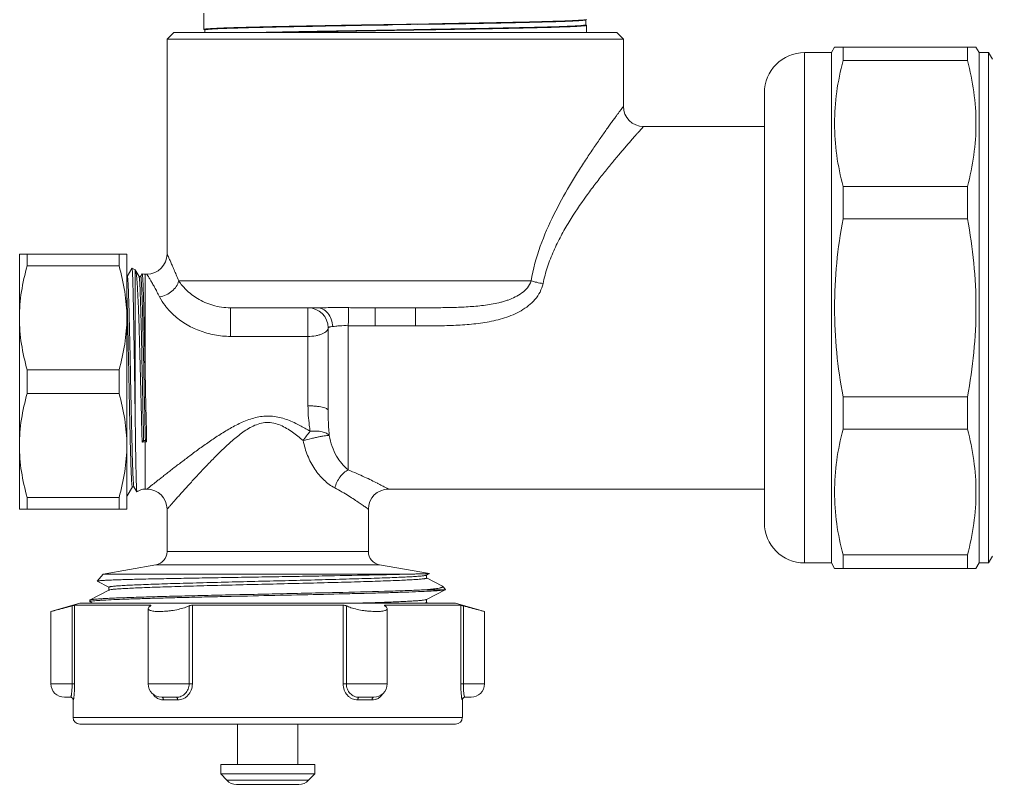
# Model space of a CAD drawing. Header units: millimetres. Extents: x 206 to 1899, y -454 to 296.
# Drawn here: x 597.373 to 601.895, y 50.844 to 54.405 of the extents above; entities that cross this region are included whole.
import ezdxf

# ---------------------------------------------------------------- set-up
doc = ezdxf.new("R2010")
doc.units = ezdxf.units.MM
doc.layers.add('细实线', color=7, linetype='Continuous', lineweight=15)

msp = doc.modelspace()

# ---------------------------------------------------------------- linework, layer by layer
at = {"layer": '细实线', "linetype": 'Continuous', "lineweight": 9}
for p, q in [((598.2321, 54.3579), (598.2321, 56.5627)), ((600.0092, 54.4021), (600.0129, 54.4043)), ((600.0096, 54.3791), (600.0096, 54.4026)), ((600.0129, 54.4043), (600.0133, 54.4047)), ((598.2324, 54.3574), (598.2321, 54.3579)), ((598.2324, 54.3574), (598.2357, 54.3555)), ((598.7967, 54.3757), (598.8723, 54.3771)), ((598.7972, 54.3735), (598.8719, 54.3749)), ((598.8719, 54.3749), (598.8907, 54.3752)), ((598.8723, 54.3771), (598.8908, 54.3774)), ((598.8907, 54.3752), (598.9662, 54.3765)), ((598.8908, 54.3774), (598.9661, 54.3787)), ((598.9661, 54.3787), (599.2791, 54.3839)), ((598.9662, 54.3765), (599.0255, 54.3775)), ((599.0255, 54.3775), (599.2794, 54.3818)), ((599.0258, 54.3775), (599.088, 54.3786)), ((599.2264, 54.3809), (599.279, 54.3818)), ((599.2791, 54.3839), (599.3421, 54.385)), ((599.2794, 54.3818), (599.3419, 54.3829)), ((599.3419, 54.3829), (599.354, 54.3831)), ((599.354, 54.3831), (599.4362, 54.3845)), ((600.0129, 54.3774), (600.0097, 54.3793)), ((600.0133, 54.377), (600.0129, 54.3774)), ((600.0133, 54.377), (600.0133, 54.344)), ((598.0914, 54.344), (598.0602, 54.3127)), ((598.0602, 53.3127), (598.0602, 54.3127)), ((598.0602, 54.3127), (600.1852, 54.3127)), ((598.0914, 54.344), (600.1539, 54.344)), ((598.2358, 54.3557), (598.2358, 54.344)), ((600.1539, 54.344), (600.1852, 54.3127)), ((600.1852, 54.0002), (600.1852, 54.3127)), ((601.1539, 54.2502), (601.1684, 54.2752)), ((601.827, 54.2752), (601.1684, 54.2752)), ((601.2081, 54.2129), (601.2081, 54.2752)), ((601.7873, 54.2129), (601.7873, 54.2752)), ((601.827, 54.2752), (601.8414, 54.2502)), ((601.0289, 54.2502), (601.0289, 51.8752)), ((601.0289, 54.2502), (601.1539, 54.2502)), ((601.1539, 51.8752), (601.1539, 54.2502)), ((601.8414, 51.8752), (601.8414, 54.2502)), ((601.8414, 54.2502), (601.8859, 54.2502)), ((601.8859, 54.2502), (601.8859, 51.8752)), ((601.9039, 54.219), (601.8859, 54.2502)), ((601.7873, 54.2129), (601.2081, 54.2129)), ((600.8414, 54.0627), (600.8414, 52.0627)), ((600.2789, 53.9065), (600.8414, 53.9065)), ((601.2081, 53.4768), (601.2081, 53.6273)), ((601.7873, 53.6273), (601.2081, 53.6273)), ((601.7873, 53.4768), (601.7873, 53.6273)), ((601.7873, 53.4768), (601.2081, 53.4768)), ((597.3727, 52.1252), (597.3727, 53.3127)), ((597.8727, 53.3127), (597.3727, 53.3127)), ((597.4088, 53.2579), (597.4088, 53.3127)), ((597.8366, 53.2579), (597.8366, 53.3127)), ((597.8727, 52.1252), (597.8727, 53.3127)), ((597.8366, 53.2579), (597.4088, 53.2579)), ((597.8966, 53.2462), (597.8746, 53.208)), ((597.8969, 53.2463), (597.8966, 53.2462)), ((597.9114, 53.2399), (597.8969, 53.2463)), ((597.9115, 52.5779), (597.9115, 53.2398)), ((597.93, 53.208), (597.9122, 53.2388)), ((597.8749, 53.2083), (597.8727, 53.2083)), ((597.9374, 53.2083), (597.9296, 53.2083)), ((597.9442, 53.2203), (597.9371, 53.208)), ((597.9581, 53.219), (597.9581, 52.7771)), ((597.9664, 53.219), (597.9581, 53.219)), ((598.1143, 53.1877), (599.7551, 53.1877)), ((597.874, 53.0954), (597.8744, 53.0825)), ((598.3553, 53.0627), (598.3553, 52.9295)), ((598.7597, 53.0627), (598.3553, 53.0627)), ((598.7164, 52.6065), (598.7164, 53.0627)), ((598.7242, 53.0627), (598.7237, 53.0623)), ((599.0289, 52.9784), (599.0289, 53.0627)), ((599.2164, 53.0627), (599.0289, 53.0627)), ((599.2164, 52.9784), (599.2164, 53.0627)), ((598.8102, 52.5855), (598.8102, 52.969)), ((598.9039, 52.9792), (598.9039, 52.3081)), ((599.0289, 52.9784), (599.2164, 52.9784)), ((598.7164, 52.9295), (598.3553, 52.9295)), ((597.4088, 52.6642), (597.4088, 52.7738)), ((597.8366, 52.7738), (597.4088, 52.7738)), ((597.8366, 52.6642), (597.8366, 52.7738)), ((597.8366, 52.6642), (597.4088, 52.6642)), ((601.2081, 52.4982), (601.2081, 52.6487)), ((601.7873, 52.6487), (601.2081, 52.6487)), ((601.7873, 52.4982), (601.7873, 52.6487)), ((601.7873, 52.4982), (601.2081, 52.4982)), ((597.944, 52.4379), (597.9511, 52.4448)), ((597.9511, 52.4448), (597.959, 52.4448)), ((597.9581, 52.4388), (597.9581, 52.219)), ((597.9651, 52.4388), (597.9581, 52.4388)), ((597.959, 52.4448), (597.9651, 52.4388)), ((597.8741, 52.1877), (597.8727, 52.1877)), ((597.8741, 52.1877), (597.8745, 52.188)), ((597.8745, 52.188), (597.8987, 52.23)), ((597.8984, 52.2297), (597.9062, 52.2297)), ((597.9058, 52.23), (597.9196, 52.2061)), ((597.9199, 52.206), (597.9196, 52.2061)), ((597.9664, 52.219), (597.9581, 52.219)), ((600.8414, 52.219), (599.0914, 52.219)), ((597.4088, 52.1252), (597.4088, 52.18)), ((597.8366, 52.18), (597.4088, 52.18)), ((597.8366, 52.1252), (597.8366, 52.18)), ((597.8727, 52.1252), (597.3727, 52.1252)), ((598.0602, 52.1252), (598.0602, 51.9278)), ((598.9977, 52.1252), (598.9977, 51.9278)), ((598.0602, 51.9278), (598.9977, 51.9278)), ((601.0289, 51.8752), (601.1539, 51.8752)), ((601.1539, 51.8752), (601.1684, 51.8502)), ((601.2081, 51.8502), (601.2081, 51.9126)), ((601.7873, 51.9126), (601.2081, 51.9126)), ((601.7873, 51.8502), (601.7873, 51.9126)), ((601.827, 51.8502), (601.8414, 51.8752)), ((601.8414, 51.8752), (601.8859, 51.8752)), ((601.9039, 51.9065), (601.8859, 51.8752)), ((598.0084, 51.8662), (597.7624, 51.8234)), ((598.0084, 51.8662), (599.0495, 51.8662)), ((599.0495, 51.8662), (599.2816, 51.8259)), ((599.2678, 51.8183), (599.282, 51.8257)), ((599.282, 51.8257), (599.2816, 51.8259)), ((601.827, 51.8502), (601.1684, 51.8502)), ((597.7624, 51.8234), (597.7349, 51.7907)), ((597.7349, 51.7907), (597.7352, 51.7902)), ((597.7352, 51.7902), (597.7891, 51.7621)), ((599.1881, 51.8234), (597.7624, 51.8234)), ((599.2686, 51.805), (599.2686, 51.8191)), ((599.3422, 51.767), (599.2688, 51.8053)), ((597.7892, 51.7487), (597.7015, 51.703)), ((597.7892, 51.7624), (597.7892, 51.7483)), ((597.7901, 51.7491), (597.7892, 51.7487)), ((599.354, 51.7502), (599.2631, 51.7502)), ((599.2686, 51.7053), (599.3559, 51.7508)), ((599.3441, 51.7657), (599.3422, 51.767)), ((599.3441, 51.7657), (599.3561, 51.7513)), ((599.3559, 51.7508), (599.354, 51.7502)), ((599.3561, 51.7513), (599.3559, 51.7508)), ((597.7008, 51.7022), (597.7015, 51.703)), ((597.7008, 51.6951), (597.7008, 51.7022)), ((597.7008, 51.6951), (597.7015, 51.6943)), ((597.7015, 51.6943), (597.7142, 51.6877)), ((598.9112, 51.7321), (598.9096, 51.7321)), ((599.2666, 51.7045), (599.2669, 51.7045)), ((599.2667, 51.7045), (599.2669, 51.7045)), ((599.2678, 51.7049), (599.2686, 51.7053)), ((599.2686, 51.6916), (599.2686, 51.7058)), ((599.2768, 51.6877), (599.2688, 51.6919)), ((597.6539, 51.6877), (597.5196, 51.6493)), ((597.5196, 51.3127), (597.5196, 51.6493)), ((597.618, 51.3127), (597.618, 51.6758)), ((597.6299, 51.3127), (597.6299, 51.6788)), ((597.6299, 51.6788), (597.9807, 51.6788)), ((597.6539, 51.6877), (599.4039, 51.6877)), ((597.9727, 51.3127), (597.9727, 51.6629)), ((597.9807, 51.6788), (597.9807, 51.673)), ((598.1627, 51.3127), (598.1627, 51.6758)), ((598.1781, 51.3127), (598.1781, 51.6788)), ((598.1781, 51.6788), (598.8798, 51.6788)), ((598.8798, 51.6788), (598.8798, 51.3127)), ((598.8952, 51.6758), (598.8952, 51.3127)), ((599.0771, 51.6731), (599.0771, 51.6788)), ((599.0771, 51.6788), (599.428, 51.6788)), ((599.0852, 51.3127), (599.0852, 51.6629)), ((599.4039, 51.6877), (599.5383, 51.6493)), ((599.428, 51.6788), (599.428, 51.3127)), ((599.4398, 51.6758), (599.4398, 51.3127)), ((599.5383, 51.3127), (599.5383, 51.6493)), ((597.5196, 51.3127), (597.6299, 51.3127)), ((597.9727, 51.3127), (598.1781, 51.3127)), ((598.8798, 51.3127), (599.0852, 51.3127)), ((599.428, 51.3127), (599.5383, 51.3127)), ((597.611, 51.2502), (597.5821, 51.2502)), ((597.6227, 51.1565), (597.6227, 51.2377)), ((597.6227, 51.2377), (597.6235, 51.2377)), ((598.1037, 51.2502), (598.0352, 51.2502)), ((598.043, 51.2377), (598.1095, 51.2377)), ((598.9484, 51.2377), (599.0149, 51.2377)), ((599.0227, 51.2502), (598.9542, 51.2502)), ((599.4344, 51.2377), (599.4352, 51.2377)), ((599.4352, 51.1565), (599.4352, 51.2377)), ((599.4469, 51.2502), (599.4758, 51.2502)), ((597.6227, 51.1565), (599.4352, 51.1565)), ((597.6539, 51.1252), (599.4039, 51.1252)), ((598.3883, 51.1252), (598.3883, 50.9377)), ((598.6696, 51.1252), (598.6696, 50.9377)), ((598.3102, 50.9377), (598.3102, 50.894)), ((598.7477, 50.9377), (598.3102, 50.9377)), ((598.7477, 50.9377), (598.7477, 50.894)), ((598.3102, 50.894), (598.3385, 50.8637)), ((598.7477, 50.894), (598.3102, 50.894)), ((598.7477, 50.894), (598.7193, 50.8637)), ((598.7193, 50.8637), (598.3385, 50.8637)), ((598.6737, 50.844), (598.3841, 50.844))]:
    msp.add_line(p, q, dxfattribs=at)
msp.add_lwpolyline([(598.9869, 54.379), (599.1272, 54.3814), (599.2789, 54.3839)], dxfattribs=at)
for centre, radius, start, end in [((601.0289, 54.0627), 0.1875, 90, 180), ((600.2789, 54.0002), 0.0938, 180, 270), ((597.9664, 53.3127), 0.0938, 270, 0), ((597.9581, 53.2815), 0.0625, 257.4301, 270), ((592.2021, 52.9177), 5.6747, 1.7941, 2.1774), ((598.7164, 52.969), 0.0938, 0, 90), ((597.958, 52.3295), 0.1093, 89.9583, 97.3206), ((597.8778, 52.19), 0.00447, 199.4609, 201.0786), ((597.9581, 52.1565), 0.0625, 90, 127.6702), ((597.9664, 52.1252), 0.0938, 0, 90), ((599.0914, 52.1252), 0.0938, 90, 180), ((601.0289, 52.0627), 0.1875, 180, 270), ((597.9977, 51.9278), 0.0625, 279.8658, 0), ((599.0602, 51.9278), 0.0625, 180, 260.1342), ((597.5821, 51.3127), 0.0625, 180, 270), ((598.0352, 51.3127), 0.0625, 180, 270), ((599.0227, 51.3127), 0.0625, 270, 0), ((599.4758, 51.3127), 0.0625, 270, 0), ((597.6102, 51.2377), 0.0125, 0, 86.2701), ((597.611, 51.2377), 0.0125, 359.9725, 89.9725), ((599.4469, 51.2377), 0.0125, 90.0275, 180.0275), ((599.4477, 51.2377), 0.0125, 93.7299, 180), ((597.6539, 51.1565), 0.0312, 180, 270), ((599.4039, 51.1565), 0.0312, 270, 0), ((598.3841, 50.9065), 0.0625, 223.1524, 270), ((598.6737, 50.9065), 0.0625, 270, 316.8476)]:
    msp.add_arc(centre, radius, start, end, dxfattribs=at)
for points, knots in [([(599.718, 54.3922), (599.7382, 54.3927), (599.7766, 54.3936), (599.8311, 54.395), (599.879, 54.3964), (599.92, 54.3978), (599.9537, 54.3992), (599.9771, 54.4004), (599.9919, 54.4014), (600.0001, 54.4021), (600.0062, 54.4028), (600.0096, 54.4033), (600.011, 54.4037)], [0, 0, 0, 0, 0.206777, 0.393052, 0.557119, 0.697488, 0.812867, 0.90222, 0.936878, 0.964758, 0.985802, 1, 1, 1, 1]), ([(600.011, 54.4037), (600.0112, 54.4037), (600.0119, 54.4039), (600.0125, 54.4041), (600.0129, 54.4043)], [0, 0, 0, 0, 0.322597, 1, 1, 1, 1]), ([(598.2321, 54.3579), (598.2321, 54.358), (598.2324, 54.3583), (598.2327, 54.3585), (598.233, 54.3585)], [0, 0, 0, 0, 0.348561, 1, 1, 1, 1]), ([(598.233, 54.3585), (598.2336, 54.3588), (598.2353, 54.3592), (598.2385, 54.3597), (598.2428, 54.3602), (598.2508, 54.361), (598.2637, 54.3619), (598.2824, 54.3629), (598.3054, 54.364), (598.3327, 54.3651), (598.3641, 54.3661), (598.4136, 54.3676), (598.4843, 54.3694), (598.5786, 54.3715), (598.6843, 54.3737), (598.7582, 54.375), (598.7967, 54.3757)], [0, 0, 0, 0, 0.003701, 0.009392, 0.01709, 0.026796, 0.052189, 0.085452, 0.126428, 0.174898, 0.230624, 0.293309, 0.438251, 0.606737, 0.795287, 1, 1, 1, 1]), ([(598.2358, 54.3557), (598.2358, 54.356), (598.2369, 54.3565), (598.2386, 54.3569), (598.2418, 54.3575), (598.2461, 54.358), (598.2516, 54.3585), (598.2584, 54.3591), (598.2663, 54.3596), (598.2793, 54.3604), (598.2985, 54.3614), (598.3249, 54.3625), (598.3557, 54.3636), (598.3908, 54.3647), (598.43, 54.3658), (598.4731, 54.3669), (598.5198, 54.368), (598.5885, 54.3695), (598.6813, 54.3714), (598.7575, 54.3728), (598.7972, 54.3735)], [0, 0, 0, 0, 0.001482, 0.004926, 0.010506, 0.01825, 0.028157, 0.040215, 0.054411, 0.070729, 0.109641, 0.156732, 0.211751, 0.274384, 0.344291, 0.421077, 0.50432, 0.59355, 0.787967, 1, 1, 1, 1]), ([(598.4955, 54.344), (598.5637, 54.3456), (598.7116, 54.3486), (598.9445, 54.3527), (599.1513, 54.3562), (599.3191, 54.359), (599.4405, 54.3612), (599.5554, 54.3633), (599.6612, 54.3654), (599.7558, 54.3675), (599.8268, 54.3693), (599.8765, 54.3708), (599.908, 54.3719), (599.9354, 54.373), (599.9586, 54.374), (599.9775, 54.3751), (599.9904, 54.376), (599.9985, 54.3768), (600.0029, 54.3773), (600.0061, 54.3778), (600.0079, 54.3782), (600.0086, 54.3784)], [0, 0, 0, 0, 0.135112, 0.29333, 0.461564, 0.545089, 0.625897, 0.702308, 0.772734, 0.835712, 0.889931, 0.913398, 0.934268, 0.952434, 0.967804, 0.980295, 0.98985, 0.99351, 0.996421, 0.998582, 1, 1, 1, 1]), ([(598.5906, 54.344), (598.6601, 54.3454), (598.8067, 54.3482), (599.0328, 54.352), (599.2281, 54.3553), (599.3834, 54.358), (599.4943, 54.3599), (599.5984, 54.3619), (599.694, 54.3639), (599.7793, 54.3659), (599.8529, 54.3678), (599.9061, 54.3695), (599.9419, 54.3709), (599.9632, 54.3719), (599.9808, 54.3729), (599.9945, 54.3738), (600.0043, 54.3748), (600.0096, 54.3755), (600.0115, 54.376)], [0, 0, 0, 0, 0.146658, 0.30961, 0.4772, 0.558976, 0.637434, 0.711166, 0.778846, 0.839258, 0.891318, 0.934091, 0.951749, 0.966813, 0.979215, 0.988903, 0.995836, 1, 1, 1, 1]), ([(599.3421, 54.385), (599.3501, 54.3852), (599.3813, 54.3857), (599.4126, 54.3863), (599.4359, 54.3867)], [0, 0, 0, 0, 0.253157, 1, 1, 1, 1]), ([(599.4359, 54.3867), (599.4551, 54.387), (599.5278, 54.3883), (599.6005, 54.3897), (599.6541, 54.3908)], [0, 0, 0, 0, 0.263711, 1, 1, 1, 1]), ([(599.4362, 54.3845), (599.4555, 54.3849), (599.5285, 54.3862), (599.6016, 54.3876), (599.6554, 54.3888)], [0, 0, 0, 0, 0.263978, 1, 1, 1, 1]), ([(599.6541, 54.3908), (599.6595, 54.391), (599.6808, 54.3914), (599.7021, 54.3919), (599.718, 54.3922)], [0, 0, 0, 0, 0.257041, 1, 1, 1, 1]), ([(599.6554, 54.3888), (599.6606, 54.3889), (599.6811, 54.3893), (599.7015, 54.3897), (599.7167, 54.3901)], [0, 0, 0, 0, 0.256852, 1, 1, 1, 1]), ([(599.7167, 54.3901), (599.7374, 54.3906), (599.7766, 54.3915), (599.8321, 54.3929), (599.8806, 54.3944), (599.9218, 54.3958), (599.9513, 54.3971), (599.9709, 54.3981), (599.9825, 54.3989), (599.992, 54.3996), (599.9995, 54.4003), (600.0048, 54.401), (600.0076, 54.4015), (600.0086, 54.4019)], [0, 0, 0, 0, 0.212314, 0.402768, 0.569503, 0.710897, 0.825591, 0.872562, 0.912471, 0.945222, 0.970738, 0.98899, 1, 1, 1, 1]), ([(600.0086, 54.4019), (600.0086, 54.4019), (600.0088, 54.402), (600.009, 54.4021), (600.0092, 54.4021)], [0, 0, 0, 0, 0.286939, 1, 1, 1, 1]), ([(600.0086, 54.3784), (600.0088, 54.3785), (600.0092, 54.3787), (600.0096, 54.379), (600.0096, 54.3791)], [0, 0, 0, 0, 0.655372, 1, 1, 1, 1]), ([(600.0115, 54.376), (600.0119, 54.3761), (600.0125, 54.3763), (600.0133, 54.3768), (600.0133, 54.377)], [0, 0, 0, 0, 0.687436, 1, 1, 1, 1]), ([(601.2081, 54.2129), (601.1954, 54.165), (601.1754, 54.068), (601.1649, 53.9201), (601.1754, 53.7722), (601.1954, 53.6752), (601.2081, 53.6273)], [0, 0, 0, 0, 0.251097, 0.5, 0.748903, 1, 1, 1, 1]), ([(601.7873, 54.2129), (601.8, 54.165), (601.82, 54.068), (601.8305, 53.9201), (601.82, 53.7722), (601.8, 53.6752), (601.7873, 53.6273)], [0, 0, 0, 0, 0.251097, 0.5, 0.748903, 1, 1, 1, 1]), ([(599.7551, 53.1877), (599.7643, 53.2428), (599.7937, 53.349), (599.8584, 53.4957), (599.9204, 53.6081), (599.971, 53.6911), (600.0075, 53.7481), (600.0427, 53.8008), (600.0757, 53.8487), (600.1015, 53.8854), (600.1205, 53.9119), (600.1331, 53.9294), (600.1446, 53.9452), (600.1548, 53.9592), (600.1637, 53.9713), (600.1711, 53.9813), (600.1763, 53.9883), (600.1797, 53.9929), (600.1816, 53.9954), (600.1831, 53.9975), (600.1842, 53.9989), (600.1848, 53.9998), (600.1851, 54.0001), (600.1852, 54.0002)], [0, 0, 0, 0, 0.180538, 0.354274, 0.518255, 0.595492, 0.668787, 0.737415, 0.800514, 0.857069, 0.882536, 0.905923, 0.92707, 0.945816, 0.962002, 0.975478, 0.986116, 0.990334, 0.993799, 0.996504, 0.998442, 0.999609, 1, 1, 1, 1]), ([(599.8109, 53.1752), (599.8162, 53.2016), (599.8303, 53.2533), (599.8593, 53.3272), (599.8936, 53.3967), (599.9431, 53.4827), (599.9968, 53.5621), (600.0517, 53.6359), (600.091, 53.6863), (600.1286, 53.7327), (600.1636, 53.7747), (600.191, 53.8068), (600.211, 53.8298), (600.2243, 53.8451), (600.2364, 53.8588), (600.2472, 53.871), (600.2565, 53.8814), (600.2642, 53.8901), (600.2697, 53.8962), (600.2732, 53.9001), (600.2752, 53.9023), (600.2768, 53.9041), (600.2778, 53.9052), (600.2784, 53.9059), (600.2787, 53.9062), (600.2788, 53.9064), (600.2789, 53.9065)], [0, 0, 0, 0, 0.092061, 0.182502, 0.270974, 0.357173, 0.521353, 0.598499, 0.671592, 0.739919, 0.802633, 0.858744, 0.883975, 0.907124, 0.928036, 0.946559, 0.962538, 0.975832, 0.986322, 0.990478, 0.993892, 0.996556, 0.998466, 0.999136, 0.999615, 1, 1, 1, 1]), ([(601.2081, 53.4768), (601.1953, 53.4086), (601.1753, 53.271), (601.1684, 53.1321), (601.1684, 53.0627)], [0, 0, 0, 0, 0.500012, 1, 1, 1, 1]), ([(601.7873, 53.4768), (601.8, 53.4086), (601.82, 53.271), (601.827, 53.1321), (601.827, 53.0627)], [0, 0, 0, 0, 0.500012, 1, 1, 1, 1]), ([(598.1143, 53.1877), (598.1107, 53.197), (598.1037, 53.2144), (598.0934, 53.2389), (598.0841, 53.2603), (598.0761, 53.2783), (598.0703, 53.2909), (598.0665, 53.2992), (598.0643, 53.3039), (598.0626, 53.3076), (598.0615, 53.31), (598.0608, 53.3114), (598.0605, 53.3122), (598.0602, 53.3125), (598.0602, 53.3127)], [0, 0, 0, 0, 0.218015, 0.414171, 0.585932, 0.730913, 0.846744, 0.893028, 0.931253, 0.961202, 0.9827, 0.990252, 0.99566, 1, 1, 1, 1]), ([(597.4088, 53.2579), (597.3976, 53.2185), (597.3839, 53.1584), (597.3743, 53.0771), (597.3727, 53.0362), (597.3727, 53.0159)], [0, 0, 0, 0, 0.501148, 0.750759, 1, 1, 1, 1]), ([(597.8366, 53.2579), (597.8478, 53.2185), (597.8615, 53.1584), (597.8711, 53.0771), (597.8727, 53.0362), (597.8727, 53.0159)], [0, 0, 0, 0, 0.501148, 0.750759, 1, 1, 1, 1]), ([(597.9115, 52.5779), (597.9108, 52.6175), (597.9096, 52.6973), (597.9081, 52.7966), (597.9069, 52.8752), (597.906, 52.9316), (597.9051, 52.9851), (597.9042, 53.0352), (597.9033, 53.0812), (597.9024, 53.1223), (597.9016, 53.1534), (597.901, 53.1754), (597.9005, 53.1898), (597.9001, 53.2025), (597.8996, 53.2137), (597.8992, 53.2233), (597.8988, 53.2312), (597.8984, 53.2367), (597.898, 53.2403), (597.8978, 53.2423), (597.8976, 53.2439), (597.8974, 53.2452), (597.8972, 53.2459), (597.897, 53.2463), (597.8969, 53.2463)], [0, 0, 0, 0, 0.177919, 0.357874, 0.445619, 0.530297, 0.610786, 0.68602, 0.754999, 0.816817, 0.870662, 0.894367, 0.915824, 0.934964, 0.951722, 0.966044, 0.977889, 0.987219, 0.99093, 0.994005, 0.996442, 0.998243, 0.999416, 1, 1, 1, 1]), ([(597.9261, 53.0819), (597.9252, 53.1025), (597.9239, 53.1315), (597.9217, 53.1679), (597.9201, 53.1896), (597.9185, 53.2075), (597.9167, 53.2215), (597.9149, 53.2315), (597.9132, 53.2369), (597.9122, 53.2388)], [0, 0, 0, 0, 0.390761, 0.553008, 0.691604, 0.805684, 0.894781, 0.958925, 1, 1, 1, 1]), ([(597.8749, 53.2083), (597.8751, 53.2083), (597.8755, 53.2075), (597.8758, 53.2062), (597.8763, 53.2039), (597.8767, 53.2007), (597.8771, 53.1966), (597.8777, 53.1894), (597.8785, 53.1781), (597.8793, 53.1621), (597.8801, 53.1427), (597.881, 53.1202), (597.8815, 53.1042), (597.8818, 53.0956)], [0, 0, 0, 0, 0.005564, 0.018292, 0.038849, 0.067335, 0.103756, 0.148054, 0.25994, 0.402245, 0.573902, 0.773647, 1, 1, 1, 1]), ([(597.93, 53.208), (597.9301, 53.2077), (597.9304, 53.2068), (597.9307, 53.2053), (597.9311, 53.2031), (597.9316, 53.1989), (597.9322, 53.1921), (597.9329, 53.1821), (597.9336, 53.1697), (597.9343, 53.1549), (597.935, 53.1379), (597.936, 53.111), (597.9372, 53.0724), (597.9386, 53.0207), (597.9401, 52.9629), (597.941, 52.9223), (597.9414, 52.9012)], [0, 0, 0, 0, 0.003272, 0.008529, 0.015808, 0.025113, 0.049785, 0.082463, 0.12297, 0.171112, 0.226643, 0.289266, 0.434488, 0.603762, 0.793578, 1, 1, 1, 1]), ([(597.9374, 53.2083), (597.9377, 53.2083), (597.9381, 53.2072), (597.9385, 53.2056), (597.939, 53.2025), (597.9394, 53.1984), (597.9399, 53.1931), (597.9404, 53.1866), (597.9409, 53.179), (597.9416, 53.1667), (597.9424, 53.1486), (597.9434, 53.1238), (597.9443, 53.095), (597.945, 53.0745), (597.9453, 53.0637)], [0, 0, 0, 0, 0.005311, 0.018069, 0.03881, 0.067576, 0.104341, 0.149048, 0.201579, 0.261805, 0.404796, 0.57664, 0.775689, 1, 1, 1, 1]), ([(597.9445, 53.2205), (597.9445, 53.2205), (597.9447, 53.2202), (597.945, 53.2195), (597.9453, 53.2179), (597.9457, 53.2153), (597.9461, 53.2116), (597.9465, 53.2069), (597.9469, 53.2012), (597.9473, 53.1945), (597.9479, 53.1837), (597.9486, 53.1678), (597.9494, 53.1459), (597.9503, 53.1206), (597.9511, 53.092), (597.9519, 53.0603), (597.9528, 53.0257), (597.9536, 52.9887), (597.9548, 52.9352), (597.9563, 52.8644), (597.9575, 52.8067), (597.9581, 52.7771)], [0, 0, 0, 0, 0.000596, 0.001667, 0.005455, 0.011509, 0.019841, 0.030446, 0.043305, 0.058389, 0.075672, 0.116699, 0.166046, 0.223323, 0.28805, 0.359708, 0.437703, 0.521405, 0.610111, 0.799616, 1, 1, 1, 1]), ([(598.0254, 53.1137), (598.0214, 53.1216), (598.0137, 53.1364), (598.0024, 53.1572), (597.9923, 53.1752), (597.9847, 53.1883), (597.9794, 53.1973), (597.9761, 53.2029), (597.9733, 53.2077), (597.9709, 53.2116), (597.969, 53.2147), (597.9678, 53.2167), (597.9671, 53.2179), (597.9668, 53.2185), (597.9665, 53.2188), (597.9665, 53.219), (597.9664, 53.219)], [0, 0, 0, 0, 0.218847, 0.415348, 0.587108, 0.731868, 0.793419, 0.847374, 0.893493, 0.931565, 0.961383, 0.982784, 0.9903, 0.995682, 0.998918, 1, 1, 1, 1]), ([(598.1143, 53.1877), (598.1122, 53.1787), (598.104, 53.1607), (598.0834, 53.1384), (598.0565, 53.1217), (598.0359, 53.1154), (598.0254, 53.1137)], [0, 0, 0, 0, 0.228034, 0.476327, 0.737603, 1, 1, 1, 1]), ([(598.3553, 53.0627), (598.3274, 53.0627), (598.2734, 53.0704), (598.2028, 53.1014), (598.1503, 53.1424), (598.1243, 53.1732), (598.1143, 53.1877)], [0, 0, 0, 0, 0.296984, 0.573005, 0.812135, 1, 1, 1, 1]), ([(599.2164, 53.0627), (599.2408, 53.0627), (599.2893, 53.0628), (599.3621, 53.0634), (599.4347, 53.0654), (599.495, 53.0693), (599.5429, 53.0747), (599.5786, 53.0803), (599.608, 53.0867), (599.6312, 53.0931), (599.6541, 53.1006), (599.6819, 53.1121), (599.7129, 53.1305), (599.7396, 53.1549), (599.7518, 53.1763), (599.7551, 53.1877)], [0, 0, 0, 0, 0.126089, 0.251895, 0.377354, 0.502458, 0.564901, 0.627282, 0.689614, 0.720771, 0.751919, 0.814162, 0.876331, 0.938326, 1, 1, 1, 1]), ([(599.8109, 53.1752), (599.801, 53.177), (599.7823, 53.1807), (599.7638, 53.1853), (599.7551, 53.1877)], [0, 0, 0, 0, 0.524928, 1, 1, 1, 1]), ([(599.2164, 52.9784), (599.2443, 52.9784), (599.3002, 52.9784), (599.3839, 52.9799), (599.4675, 52.9844), (599.5507, 52.9945), (599.6325, 53.0133), (599.6974, 53.0404), (599.7438, 53.0717), (599.7744, 53.1006), (599.7984, 53.1351), (599.8081, 53.1616), (599.8109, 53.1752)], [0, 0, 0, 0, 0.125107, 0.250211, 0.375306, 0.500375, 0.625395, 0.750313, 0.812868, 0.875407, 0.93784, 1, 1, 1, 1]), ([(597.8818, 53.0956), (597.8829, 53.0597), (597.885, 52.9801), (597.8878, 52.8527), (597.8906, 52.7137), (597.893, 52.5959), (597.895, 52.5051), (597.8965, 52.443), (597.8979, 52.387), (597.8994, 52.3382), (597.9006, 52.3027), (597.9017, 52.2787), (597.9024, 52.2642), (597.9031, 52.2523), (597.9038, 52.2429), (597.9045, 52.2361), (597.905, 52.2325), (597.9054, 52.2311)], [0, 0, 0, 0, 0.124581, 0.276302, 0.441923, 0.606991, 0.684778, 0.7571, 0.822369, 0.879155, 0.926212, 0.945764, 0.962515, 0.976379, 0.987277, 0.995159, 1, 1, 1, 1]), ([(598.0624, 53.0587), (598.0586, 53.0632), (598.0447, 53.0805), (598.0327, 53.0993), (598.0254, 53.1137)], [0, 0, 0, 0, 0.270179, 1, 1, 1, 1]), ([(597.8744, 53.0825), (597.8746, 53.0774), (597.8752, 53.0554), (597.8758, 53.0335), (597.8762, 53.0167)], [0, 0, 0, 0, 0.233876, 1, 1, 1, 1]), ([(597.9289, 53.0048), (597.9287, 53.0116), (597.9278, 53.0373), (597.9269, 53.063), (597.9261, 53.0819)], [0, 0, 0, 0, 0.26433, 1, 1, 1, 1]), ([(597.9453, 53.0637), (597.9466, 53.0179), (597.9489, 52.9182), (597.9522, 52.7629), (597.9554, 52.6024), (597.9577, 52.4958), (597.959, 52.4448)], [0, 0, 0, 0, 0.221971, 0.483206, 0.75309, 1, 1, 1, 1]), ([(598.0913, 53.029), (598.0886, 53.0314), (598.0786, 53.0408), (598.0691, 53.0509), (598.0624, 53.0587)], [0, 0, 0, 0, 0.257084, 1, 1, 1, 1]), ([(598.8316, 52.9754), (598.831, 52.9869), (598.8266, 53.0092), (598.8109, 53.0378), (598.7911, 53.0548), (598.7732, 53.0616), (598.7639, 53.0627), (598.7594, 53.0627)], [0, 0, 0, 0, 0.278289, 0.539707, 0.777786, 0.89023, 1, 1, 1, 1]), ([(598.7597, 53.0627), (598.7707, 53.0627), (598.7935, 53.0631), (598.8423, 53.0639), (598.8801, 53.0636), (598.906, 53.0633)], [0, 0, 0, 0, 0.224376, 0.469757, 1, 1, 1, 1]), ([(598.9039, 52.9792), (598.9042, 52.9896), (598.9046, 53.0086), (598.9052, 53.0339), (598.9056, 53.0515), (598.9058, 53.0605), (598.906, 53.0633)], [0, 0, 0, 0, 0.368647, 0.680811, 0.899882, 1, 1, 1, 1]), ([(598.906, 53.0633), (598.9162, 53.0632), (598.9572, 53.0628), (598.9982, 53.0627), (599.0289, 53.0627)], [0, 0, 0, 0, 0.249646, 1, 1, 1, 1]), ([(601.1684, 53.0627), (601.1684, 52.9933), (601.1753, 52.8544), (601.1953, 52.7169), (601.2081, 52.6487)], [0, 0, 0, 0, 0.499988, 1, 1, 1, 1]), ([(601.827, 53.0627), (601.827, 52.9933), (601.82, 52.8544), (601.8, 52.7169), (601.7873, 52.6487)], [0, 0, 0, 0, 0.499988, 1, 1, 1, 1]), ([(597.3727, 53.0159), (597.3727, 52.9955), (597.3743, 52.9546), (597.3839, 52.8733), (597.3976, 52.8132), (597.4088, 52.7738)], [0, 0, 0, 0, 0.249241, 0.498852, 1, 1, 1, 1]), ([(597.8727, 53.0159), (597.8727, 52.9955), (597.8711, 52.9546), (597.8615, 52.8733), (597.8478, 52.8132), (597.8366, 52.7738)], [0, 0, 0, 0, 0.249241, 0.498852, 1, 1, 1, 1]), ([(597.8762, 53.0167), (597.8772, 52.9774), (597.8791, 52.8941), (597.8813, 52.7881), (597.8831, 52.699), (597.8845, 52.6319), (597.8859, 52.5664), (597.8872, 52.5039), (597.8886, 52.4455), (597.89, 52.3925), (597.8911, 52.352), (597.8921, 52.323), (597.8928, 52.3041), (597.8935, 52.2872), (597.8941, 52.2724), (597.8948, 52.2597), (597.8955, 52.2492), (597.8962, 52.2411), (597.8968, 52.2357), (597.8973, 52.2325), (597.8976, 52.231), (597.8979, 52.2301), (597.8982, 52.2297), (597.8984, 52.2297)], [0, 0, 0, 0, 0.149903, 0.317337, 0.403634, 0.489438, 0.573095, 0.652987, 0.727575, 0.79542, 0.855212, 0.881721, 0.905798, 0.92733, 0.946209, 0.962347, 0.97567, 0.986111, 0.993631, 0.99629, 0.998216, 0.999423, 1, 1, 1, 1]), ([(597.9414, 52.5371), (597.9394, 52.617), (597.9357, 52.773), (597.9315, 52.9289), (597.9289, 53.0048)], [0, 0, 0, 0, 0.512829, 1, 1, 1, 1]), ([(598.3553, 52.9295), (598.3306, 52.9295), (598.2812, 52.9342), (598.2103, 52.9541), (598.1459, 52.9856), (598.1081, 53.0137), (598.0913, 53.029)], [0, 0, 0, 0, 0.257714, 0.51322, 0.762856, 1, 1, 1, 1]), ([(598.8102, 52.969), (598.8102, 52.9663), (598.8087, 52.9606), (598.8029, 52.9531), (598.794, 52.9464), (598.7822, 52.9405), (598.7681, 52.9357), (598.746, 52.9309), (598.7284, 52.9295), (598.7164, 52.9295)], [0, 0, 0, 0, 0.07269, 0.156607, 0.257995, 0.378463, 0.516618, 0.669273, 1, 1, 1, 1]), ([(598.8102, 52.969), (598.8102, 52.9698), (598.8114, 52.971), (598.8134, 52.9719), (598.8158, 52.9727), (598.8189, 52.9735), (598.8242, 52.9745), (598.8285, 52.9751), (598.8316, 52.9754)], [0, 0, 0, 0, 0.102276, 0.185954, 0.295685, 0.432303, 0.59574, 1, 1, 1, 1]), ([(598.8316, 52.9754), (598.8365, 52.976), (598.8472, 52.9774), (598.8712, 52.9798), (598.8905, 52.9798), (598.9039, 52.9792)], [0, 0, 0, 0, 0.203812, 0.446066, 1, 1, 1, 1]), ([(597.9414, 52.9012), (597.9431, 52.8231), (597.9462, 52.671), (597.9493, 52.5188), (597.9511, 52.4448)], [0, 0, 0, 0, 0.513323, 1, 1, 1, 1]), ([(597.9581, 52.7771), (597.9587, 52.7475), (597.9609, 52.6347), (597.9631, 52.522), (597.9651, 52.4388)], [0, 0, 0, 0, 0.26238, 1, 1, 1, 1]), ([(597.4088, 52.6642), (597.3976, 52.6247), (597.3839, 52.5646), (597.3743, 52.4833), (597.3727, 52.4425), (597.3727, 52.4221)], [0, 0, 0, 0, 0.501148, 0.750759, 1, 1, 1, 1]), ([(597.8366, 52.6642), (597.8478, 52.6247), (597.8615, 52.5646), (597.8711, 52.4833), (597.8727, 52.4425), (597.8727, 52.4221)], [0, 0, 0, 0, 0.501148, 0.750759, 1, 1, 1, 1]), ([(598.8102, 52.5855), (598.8102, 52.587), (598.8088, 52.5894), (598.806, 52.5918), (598.8014, 52.5946), (598.7936, 52.5977), (598.782, 52.6007), (598.7679, 52.6032), (598.7519, 52.6051), (598.7345, 52.6063), (598.7225, 52.6065), (598.7164, 52.6065)], [0, 0, 0, 0, 0.045193, 0.075444, 0.112305, 0.206913, 0.328607, 0.47405, 0.638353, 0.815894, 1, 1, 1, 1]), ([(598.727, 52.4878), (598.7253, 52.4972), (598.7192, 52.5365), (598.7164, 52.5764), (598.7164, 52.6065)], [0, 0, 0, 0, 0.241137, 1, 1, 1, 1]), ([(597.9196, 52.2061), (597.9195, 52.2063), (597.9193, 52.2072), (597.919, 52.2089), (597.9188, 52.2114), (597.9185, 52.2147), (597.9183, 52.2187), (597.9179, 52.2258), (597.9174, 52.2364), (597.9169, 52.2515), (597.9164, 52.2695), (597.9159, 52.2904), (597.9154, 52.3139), (597.9149, 52.34), (597.9142, 52.3793), (597.9133, 52.4335), (597.9124, 52.5036), (597.9118, 52.5525), (597.9115, 52.5779)], [0, 0, 0, 0, 0.002469, 0.007053, 0.013778, 0.022644, 0.033644, 0.046757, 0.079233, 0.119878, 0.168428, 0.224575, 0.287969, 0.358203, 0.434848, 0.605366, 0.795341, 1, 1, 1, 1]), ([(598.6665, 52.5214), (598.6473, 52.5309), (598.6176, 52.5436), (598.576, 52.5548), (598.5438, 52.5592), (598.5112, 52.559), (598.4685, 52.5526), (598.4175, 52.5351), (598.3607, 52.5061), (598.3071, 52.4735), (598.2562, 52.4394), (598.2077, 52.4049), (598.1616, 52.3709), (598.1184, 52.3381), (598.0844, 52.3119), (598.0591, 52.2922), (598.0417, 52.2786), (598.0257, 52.266), (598.0112, 52.2546), (597.9985, 52.2445), (597.9876, 52.2359), (597.9799, 52.2297), (597.9748, 52.2257), (597.9719, 52.2233), (597.9696, 52.2215), (597.9681, 52.2203), (597.9672, 52.2196), (597.9668, 52.2193), (597.9666, 52.219), (597.9664, 52.219)], [0, 0, 0, 0, 0.079242, 0.119179, 0.159234, 0.199328, 0.239375, 0.318953, 0.397686, 0.475186, 0.551053, 0.624793, 0.695763, 0.763116, 0.825729, 0.854807, 0.882099, 0.907343, 0.930241, 0.950472, 0.967682, 0.981527, 0.98709, 0.991695, 0.995307, 0.997905, 0.998818, 0.999473, 1, 1, 1, 1]), ([(598.8155, 52.4681), (598.8146, 52.4774), (598.8115, 52.5164), (598.8102, 52.5556), (598.8102, 52.5855)], [0, 0, 0, 0, 0.237539, 1, 1, 1, 1]), ([(597.944, 52.4379), (597.9438, 52.4458), (597.9429, 52.4789), (597.9421, 52.5119), (597.9414, 52.5371)], [0, 0, 0, 0, 0.238336, 1, 1, 1, 1]), ([(598.694, 52.4445), (598.6779, 52.4584), (598.6531, 52.4785), (598.6172, 52.502), (598.5883, 52.5169), (598.5571, 52.5272), (598.5242, 52.5302), (598.4917, 52.5249), (598.4612, 52.5131), (598.4328, 52.4972), (598.3976, 52.473), (598.3571, 52.4393), (598.3118, 52.3969), (598.2692, 52.3542), (598.2291, 52.3122), (598.1916, 52.2719), (598.1622, 52.2397), (598.1403, 52.2154), (598.1253, 52.1987), (598.1115, 52.1832), (598.099, 52.1691), (598.0879, 52.1567), (598.0797, 52.1474), (598.074, 52.141), (598.0705, 52.1369), (598.0674, 52.1335), (598.0649, 52.1306), (598.0629, 52.1284), (598.0616, 52.1269), (598.0609, 52.126), (598.0605, 52.1256), (598.0603, 52.1254), (598.0602, 52.1253), (598.0602, 52.1252)], [0, 0, 0, 0, 0.07774, 0.117101, 0.15673, 0.196571, 0.236528, 0.276464, 0.316255, 0.355815, 0.395094, 0.47264, 0.548578, 0.62243, 0.693568, 0.761155, 0.824073, 0.85333, 0.880816, 0.906268, 0.92938, 0.949824, 0.967238, 0.974695, 0.981263, 0.986902, 0.991573, 0.995238, 0.997873, 0.998801, 0.999465, 0.999866, 1, 1, 1, 1]), ([(598.727, 52.4878), (598.7221, 52.4908), (598.7023, 52.5026), (598.6821, 52.5137), (598.6665, 52.5214)], [0, 0, 0, 0, 0.248345, 1, 1, 1, 1]), ([(598.727, 52.4878), (598.7209, 52.4812), (598.7093, 52.4672), (598.6989, 52.4522), (598.694, 52.4445)], [0, 0, 0, 0, 0.494096, 1, 1, 1, 1]), ([(598.8155, 52.4681), (598.8145, 52.4682), (598.8124, 52.4683), (598.8067, 52.4682), (598.7975, 52.4672), (598.7843, 52.4652), (598.7684, 52.4623), (598.7507, 52.4586), (598.7256, 52.4529), (598.7066, 52.448), (598.694, 52.4445)], [0, 0, 0, 0, 0.022541, 0.052872, 0.13586, 0.245683, 0.377634, 0.525863, 0.683701, 1, 1, 1, 1]), ([(598.8155, 52.4681), (598.8121, 52.4726), (598.8044, 52.4781), (598.7925, 52.4831), (598.7771, 52.4874), (598.7549, 52.4898), (598.7365, 52.4889), (598.727, 52.4878)], [0, 0, 0, 0, 0.180373, 0.290465, 0.413583, 0.692552, 1, 1, 1, 1]), ([(598.9039, 52.3081), (598.882, 52.3257), (598.8526, 52.3611), (598.8268, 52.4178), (598.8184, 52.4509), (598.8155, 52.4681)], [0, 0, 0, 0, 0.453323, 0.719925, 1, 1, 1, 1]), ([(601.2081, 52.4982), (601.1954, 52.4502), (601.1754, 52.3533), (601.1649, 52.2054), (601.1754, 52.0574), (601.1954, 51.9605), (601.2081, 51.9126)], [0, 0, 0, 0, 0.251097, 0.5, 0.748903, 1, 1, 1, 1]), ([(601.7873, 52.4982), (601.8, 52.4502), (601.82, 52.3533), (601.8305, 52.2054), (601.82, 52.0574), (601.8, 51.9605), (601.7873, 51.9126)], [0, 0, 0, 0, 0.251097, 0.5, 0.748903, 1, 1, 1, 1]), ([(597.3727, 52.4221), (597.3727, 52.4017), (597.3743, 52.3609), (597.3839, 52.2796), (597.3976, 52.2195), (597.4088, 52.18)], [0, 0, 0, 0, 0.249241, 0.498852, 1, 1, 1, 1]), ([(597.8727, 52.4221), (597.8727, 52.4017), (597.8711, 52.3609), (597.8615, 52.2796), (597.8478, 52.2195), (597.8366, 52.18)], [0, 0, 0, 0, 0.249241, 0.498852, 1, 1, 1, 1]), ([(598.8414, 52.2242), (598.8234, 52.2339), (598.7883, 52.26), (598.7453, 52.3118), (598.7125, 52.3747), (598.6988, 52.4208), (598.694, 52.4445)], [0, 0, 0, 0, 0.225526, 0.47428, 0.734736, 1, 1, 1, 1]), ([(598.9039, 52.3081), (598.8967, 52.3048), (598.8824, 52.2953), (598.8646, 52.2757), (598.8502, 52.2515), (598.8437, 52.2335), (598.8414, 52.2242)], [0, 0, 0, 0, 0.221787, 0.47008, 0.734256, 1, 1, 1, 1]), ([(599.0914, 52.219), (599.0914, 52.219), (599.0911, 52.2192), (599.0904, 52.2195), (599.0894, 52.2201), (599.0879, 52.2209), (599.086, 52.2219), (599.0826, 52.2237), (599.0774, 52.2265), (599.07, 52.2304), (599.061, 52.2351), (599.0507, 52.2405), (599.0342, 52.2489), (599.0105, 52.2607), (598.9787, 52.2758), (598.9427, 52.292), (598.9173, 52.3027), (598.9039, 52.3081)], [0, 0, 0, 0, 0.001175, 0.004688, 0.010523, 0.018663, 0.029092, 0.041785, 0.073799, 0.114366, 0.163102, 0.219558, 0.28328, 0.4306, 0.601355, 0.792217, 1, 1, 1, 1]), ([(597.8727, 52.1934), (597.8728, 52.1924), (597.8731, 52.1907), (597.8734, 52.1891), (597.8736, 52.1885)], [0, 0, 0, 0, 0.612326, 1, 1, 1, 1]), ([(597.8737, 52.1884), (597.8737, 52.1883), (597.8738, 52.188), (597.874, 52.1877), (597.8741, 52.1877)], [0, 0, 0, 0, 0.372182, 1, 1, 1, 1]), ([(597.9054, 52.2311), (597.9054, 52.231), (597.9055, 52.2306), (597.9057, 52.2302), (597.9058, 52.23)], [0, 0, 0, 0, 0.311996, 1, 1, 1, 1]), ([(598.9977, 52.1252), (598.9976, 52.1253), (598.9974, 52.1254), (598.9969, 52.1258), (598.996, 52.1264), (598.9948, 52.1273), (598.9932, 52.1284), (598.9905, 52.1304), (598.9862, 52.1334), (598.9801, 52.1377), (598.9728, 52.1428), (598.9643, 52.1487), (598.9507, 52.158), (598.9311, 52.171), (598.9046, 52.1879), (598.8744, 52.206), (598.8528, 52.2181), (598.8414, 52.2242)], [0, 0, 0, 0, 0.001166, 0.004652, 0.010443, 0.018523, 0.028876, 0.041479, 0.073279, 0.113598, 0.162071, 0.218271, 0.28176, 0.428777, 0.599572, 0.790984, 1, 1, 1, 1]), ([(599.1881, 51.8234), (599.1951, 51.8235), (599.2084, 51.8237), (599.2269, 51.824), (599.2429, 51.8242), (599.2561, 51.8245), (599.2654, 51.8248), (599.2714, 51.8249), (599.2749, 51.8251), (599.2777, 51.8252), (599.2798, 51.8253), (599.2811, 51.8255), (599.2818, 51.8256), (599.282, 51.8257)], [0, 0, 0, 0, 0.225085, 0.423001, 0.592792, 0.733773, 0.845384, 0.890029, 0.927169, 0.956758, 0.978756, 0.993155, 1, 1, 1, 1]), ([(599.1881, 51.8234), (599.164, 51.8227), (599.1105, 51.8212), (598.9852, 51.8183), (598.8436, 51.8157), (598.6896, 51.8131), (598.5651, 51.811), (598.4393, 51.809), (598.3156, 51.807), (598.1972, 51.805), (598.1034, 51.8033), (598.0333, 51.8019), (597.9854, 51.8009), (597.9409, 51.7999), (597.9002, 51.7989), (597.8636, 51.7979), (597.8312, 51.7969), (597.8034, 51.7959), (597.7831, 51.795), (597.7692, 51.7943), (597.7606, 51.7938), (597.7532, 51.7933), (597.7471, 51.7928), (597.7423, 51.7923), (597.7387, 51.7918), (597.7364, 51.7914), (597.7353, 51.791), (597.735, 51.7909), (597.7349, 51.7907)], [0, 0, 0, 0, 0.049671, 0.110492, 0.258619, 0.341887, 0.428339, 0.515656, 0.601515, 0.683642, 0.759882, 0.795163, 0.828243, 0.858908, 0.886958, 0.912216, 0.93452, 0.953729, 0.969722, 0.976482, 0.982403, 0.987476, 0.991694, 0.995054, 0.997551, 0.999189, 0.999692, 1, 1, 1, 1]), ([(597.7892, 51.7624), (597.7892, 51.7628), (597.7907, 51.7637), (597.7931, 51.7643), (597.7975, 51.7652), (597.8034, 51.766), (597.811, 51.7669), (597.8203, 51.7677), (597.8312, 51.7686), (597.8489, 51.7698), (597.8749, 51.7713), (597.9106, 51.773), (597.9519, 51.7747), (597.9986, 51.7764), (598.0502, 51.7781), (598.1062, 51.7798), (598.166, 51.7815), (598.252, 51.7839), (598.3649, 51.7868), (598.5038, 51.7902), (598.6436, 51.7936), (598.7793, 51.797), (598.9057, 51.8004), (599.0031, 51.8033), (599.073, 51.8057), (599.1182, 51.8074), (599.158, 51.8091), (599.192, 51.8108), (599.2199, 51.8125), (599.2392, 51.814), (599.2514, 51.8152), (599.258, 51.816), (599.263, 51.8169), (599.2658, 51.8175), (599.2669, 51.8179)], [0, 0, 0, 0, 0.000821, 0.002645, 0.005579, 0.009635, 0.014813, 0.021106, 0.028498, 0.036975, 0.057107, 0.081317, 0.109387, 0.141058, 0.17604, 0.214012, 0.254622, 0.297499, 0.388454, 0.483536, 0.579249, 0.672078, 0.758611, 0.835669, 0.869744, 0.900422, 0.927424, 0.950499, 0.96944, 0.984074, 0.989737, 0.994281, 0.997699, 1, 1, 1, 1]), ([(597.7941, 51.7503), (597.7978, 51.7511), (597.8075, 51.7524), (597.8252, 51.754), (597.8492, 51.7556), (597.8792, 51.7573), (597.9151, 51.759), (597.9736, 51.7614), (598.0583, 51.7642), (598.1719, 51.7676), (598.2982, 51.7709), (598.4328, 51.7743), (598.5708, 51.7776), (598.7072, 51.781), (598.8178, 51.7838), (598.9019, 51.7861), (598.9603, 51.7878), (599.0149, 51.7895), (599.0651, 51.7912), (599.1106, 51.7929), (599.1508, 51.7946), (599.1855, 51.7963), (599.2107, 51.7977), (599.2279, 51.7989), (599.2385, 51.7998), (599.2475, 51.8006), (599.2549, 51.8014), (599.2606, 51.8022), (599.2649, 51.8031), (599.2673, 51.8037), (599.2686, 51.8046), (599.2686, 51.805)], [0, 0, 0, 0, 0.007721, 0.019791, 0.036123, 0.056576, 0.08097, 0.10909, 0.175472, 0.253361, 0.339981, 0.432242, 0.526854, 0.620444, 0.709673, 0.751648, 0.79136, 0.82845, 0.862591, 0.893477, 0.920831, 0.944413, 0.964011, 0.972262, 0.979456, 0.985578, 0.990616, 0.994564, 0.997419, 0.999195, 1, 1, 1, 1]), ([(599.2669, 51.8179), (599.267, 51.8179), (599.2673, 51.818), (599.2676, 51.8182), (599.2678, 51.8183)], [0, 0, 0, 0, 0.28038, 1, 1, 1, 1]), ([(597.7015, 51.703), (597.7022, 51.7033), (597.7041, 51.7039), (597.7076, 51.7046), (597.7124, 51.7053), (597.7187, 51.706), (597.7263, 51.7067), (597.7391, 51.7078), (597.7583, 51.709), (597.7853, 51.7105), (597.8172, 51.7119), (597.8539, 51.7134), (597.8951, 51.7149), (597.9406, 51.7163), (598.0087, 51.7184), (598.1021, 51.7208), (598.222, 51.7238), (598.3501, 51.7267), (598.4831, 51.7296), (598.6172, 51.7325), (598.749, 51.7354), (598.91, 51.7391), (599.0566, 51.7428), (599.185, 51.747), (599.239, 51.7491), (599.2631, 51.7502)], [0, 0, 0, 0, 0.001431, 0.003714, 0.006863, 0.010881, 0.015763, 0.021501, 0.035511, 0.052824, 0.073325, 0.096879, 0.123329, 0.152498, 0.184192, 0.254292, 0.331756, 0.414516, 0.500361, 0.586997, 0.672111, 0.753427, 0.896141, 0.953728, 1, 1, 1, 1]), ([(597.7901, 51.7491), (597.7902, 51.7492), (597.7911, 51.7496), (597.792, 51.7498), (597.7927, 51.75)], [0, 0, 0, 0, 0.192717, 1, 1, 1, 1]), ([(597.7927, 51.75), (597.7928, 51.75), (597.7933, 51.7501), (597.7937, 51.7503), (597.7941, 51.7503)], [0, 0, 0, 0, 0.234766, 1, 1, 1, 1]), ([(599.354, 51.7502), (599.352, 51.7497), (599.3468, 51.7489), (599.3375, 51.7478), (599.325, 51.7467), (599.3021, 51.7451), (599.266, 51.7432), (599.2141, 51.741), (599.1514, 51.7387), (599.0789, 51.7365), (598.9977, 51.7343), (598.9408, 51.7328), (598.9112, 51.7321)], [0, 0, 0, 0, 0.01399, 0.035188, 0.063547, 0.098975, 0.190464, 0.308258, 0.450517, 0.615004, 0.79913, 1, 1, 1, 1]), ([(599.2631, 51.7502), (599.2698, 51.7508), (599.2823, 51.752), (599.2996, 51.7539), (599.3141, 51.7558), (599.3245, 51.7574), (599.3313, 51.7588), (599.3353, 51.7598), (599.3386, 51.7607), (599.3412, 51.7617), (599.343, 51.7626), (599.3442, 51.7635), (599.3447, 51.7647), (599.3443, 51.7654), (599.3441, 51.7657)], [0, 0, 0, 0, 0.237691, 0.443507, 0.616543, 0.756126, 0.813294, 0.862034, 0.902378, 0.934441, 0.958525, 0.975406, 0.98741, 1, 1, 1, 1]), ([(597.702, 51.6961), (597.7017, 51.6959), (597.7012, 51.6957), (597.7008, 51.6953), (597.7008, 51.6951)], [0, 0, 0, 0, 0.639875, 1, 1, 1, 1]), ([(598.9097, 51.7321), (598.8452, 51.7305), (598.7125, 51.7274), (598.5118, 51.7231), (598.343, 51.7194), (598.2117, 51.7164), (598.1195, 51.7141), (598.0338, 51.7119), (597.9557, 51.7097), (597.8865, 51.7075), (597.8274, 51.7053), (597.7847, 51.7034), (597.7563, 51.7018), (597.7394, 51.7007), (597.7256, 51.6996), (597.7149, 51.6985), (597.7073, 51.6974), (597.7033, 51.6966), (597.702, 51.6961)], [0, 0, 0, 0, 0.160023, 0.329643, 0.498365, 0.579108, 0.655752, 0.727106, 0.792064, 0.849618, 0.898876, 0.939075, 0.955579, 0.969598, 0.981082, 0.989988, 0.996291, 1, 1, 1, 1]), ([(598.9296, 51.6877), (598.9438, 51.6881), (598.9962, 51.6897), (599.0486, 51.6914), (599.0867, 51.6928)], [0, 0, 0, 0, 0.272252, 1, 1, 1, 1]), ([(599.0867, 51.6928), (599.1103, 51.6937), (599.1437, 51.695), (599.1854, 51.6971), (599.2105, 51.6985), (599.2311, 51.6999), (599.2472, 51.7013), (599.2576, 51.7025), (599.2636, 51.7036), (599.2658, 51.7042), (599.2667, 51.7045)], [0, 0, 0, 0, 0.392425, 0.555313, 0.69455, 0.809225, 0.898653, 0.96229, 0.984376, 1, 1, 1, 1]), ([(599.2519, 51.6877), (599.2544, 51.688), (599.2585, 51.6885), (599.2638, 51.6894), (599.2669, 51.6903), (599.2683, 51.691), (599.2686, 51.6914), (599.2686, 51.6916)], [0, 0, 0, 0, 0.422253, 0.727114, 0.915695, 0.968596, 1, 1, 1, 1]), ([(599.2669, 51.7045), (599.267, 51.7045), (599.2673, 51.7047), (599.2676, 51.7048), (599.2678, 51.7049)], [0, 0, 0, 0, 0.280161, 1, 1, 1, 1]), ([(597.5196, 51.6493), (597.5293, 51.6518), (597.5622, 51.6604), (597.595, 51.6693), (597.618, 51.6758)], [0, 0, 0, 0, 0.295982, 1, 1, 1, 1]), ([(597.6299, 51.6788), (597.6297, 51.6788), (597.6293, 51.6787), (597.6284, 51.6786), (597.6273, 51.6783), (597.6251, 51.6778), (597.622, 51.6769), (597.6194, 51.6762), (597.618, 51.6758)], [0, 0, 0, 0, 0.039132, 0.109979, 0.210071, 0.335543, 0.645172, 1, 1, 1, 1]), ([(597.9843, 51.6758), (597.9825, 51.6748), (597.9795, 51.6727), (597.9751, 51.6689), (597.9727, 51.6652), (597.9727, 51.6629)], [0, 0, 0, 0, 0.339375, 0.615809, 1, 1, 1, 1]), ([(597.9727, 51.6629), (597.9727, 51.6623), (597.9729, 51.6609), (597.974, 51.6591), (597.9757, 51.6575), (597.9791, 51.6553), (597.985, 51.6531), (597.9939, 51.6512), (598.005, 51.6499), (598.0179, 51.6493), (598.0323, 51.6493), (598.0479, 51.6501), (598.0642, 51.6514), (598.0861, 51.6541), (598.112, 51.6587), (598.136, 51.665), (598.1525, 51.671), (598.1595, 51.6742), (598.1627, 51.6758)], [0, 0, 0, 0, 0.009534, 0.019679, 0.031358, 0.045185, 0.080406, 0.126419, 0.182861, 0.248656, 0.322249, 0.40173, 0.484976, 0.569776, 0.735352, 0.882738, 0.945735, 1, 1, 1, 1]), ([(597.9807, 51.6788), (597.9814, 51.6788), (597.9827, 51.6787), (597.9843, 51.6785), (597.9857, 51.6779), (597.9857, 51.6774)], [0, 0, 0, 0, 0.391455, 0.689946, 1, 1, 1, 1]), ([(597.9857, 51.6774), (597.9857, 51.6771), (597.9852, 51.6764), (597.9846, 51.676), (597.9843, 51.6758)], [0, 0, 0, 0, 0.384008, 1, 1, 1, 1]), ([(598.1781, 51.6788), (598.1752, 51.6788), (598.1709, 51.6784), (598.1658, 51.6771), (598.1636, 51.6763), (598.1627, 51.6758)], [0, 0, 0, 0, 0.552233, 0.802681, 1, 1, 1, 1]), ([(598.8798, 51.6788), (598.8827, 51.6788), (598.8869, 51.6784), (598.892, 51.6771), (598.8942, 51.6763), (598.8952, 51.6758)], [0, 0, 0, 0, 0.552233, 0.802681, 1, 1, 1, 1]), ([(598.8952, 51.6758), (598.8983, 51.6742), (598.9054, 51.671), (598.9218, 51.665), (598.9459, 51.6587), (598.9718, 51.6541), (598.9937, 51.6514), (599.0099, 51.6501), (599.0255, 51.6493), (599.04, 51.6493), (599.0529, 51.6499), (599.064, 51.6512), (599.0729, 51.6531), (599.0788, 51.6553), (599.0822, 51.6575), (599.0839, 51.6591), (599.0849, 51.6609), (599.0852, 51.6623), (599.0852, 51.6629)], [0, 0, 0, 0, 0.054265, 0.117264, 0.264658, 0.430244, 0.515047, 0.598294, 0.677775, 0.751365, 0.817156, 0.873594, 0.919602, 0.954818, 0.968645, 0.980322, 0.990466, 1, 1, 1, 1]), ([(599.0771, 51.6788), (599.0764, 51.6788), (599.0752, 51.6787), (599.0735, 51.6785), (599.0722, 51.6779), (599.0722, 51.6774)], [0, 0, 0, 0, 0.391455, 0.689946, 1, 1, 1, 1]), ([(599.0722, 51.6774), (599.0722, 51.6771), (599.0726, 51.6764), (599.0732, 51.676), (599.0736, 51.6758)], [0, 0, 0, 0, 0.384008, 1, 1, 1, 1]), ([(599.0852, 51.6629), (599.0852, 51.6652), (599.0828, 51.6689), (599.0784, 51.6727), (599.0753, 51.6748), (599.0736, 51.6758)], [0, 0, 0, 0, 0.384181, 0.660616, 1, 1, 1, 1]), ([(599.428, 51.6788), (599.4281, 51.6788), (599.4286, 51.6787), (599.4294, 51.6786), (599.4306, 51.6783), (599.4327, 51.6778), (599.4358, 51.6769), (599.4384, 51.6762), (599.4398, 51.6758)], [0, 0, 0, 0, 0.039132, 0.109979, 0.210071, 0.335543, 0.645172, 1, 1, 1, 1]), ([(599.4398, 51.6758), (599.4629, 51.6693), (599.4957, 51.6604), (599.5286, 51.6518), (599.5383, 51.6493)], [0, 0, 0, 0, 0.704019, 1, 1, 1, 1]), ([(597.6126, 51.2523), (597.613, 51.2533), (597.6137, 51.256), (597.6146, 51.2609), (597.6155, 51.2671), (597.6167, 51.2777), (597.6177, 51.2931), (597.618, 51.3059), (597.618, 51.3127)], [0, 0, 0, 0, 0.056685, 0.137881, 0.242115, 0.366929, 0.664932, 1, 1, 1, 1]), ([(597.6235, 51.2377), (597.6237, 51.2377), (597.624, 51.2383), (597.6243, 51.2393), (597.6248, 51.2411), (597.6252, 51.2435), (597.6258, 51.2466), (597.6263, 51.2503), (597.6268, 51.2547), (597.6276, 51.2616), (597.6284, 51.2713), (597.6292, 51.2842), (597.6298, 51.2982), (597.6299, 51.3078), (597.6299, 51.3127)], [0, 0, 0, 0, 0.006404, 0.021089, 0.044816, 0.077606, 0.119254, 0.169412, 0.22762, 0.293323, 0.444593, 0.617365, 0.804923, 1, 1, 1, 1]), ([(598.1037, 51.2502), (598.1075, 51.2502), (598.1151, 51.251), (598.1261, 51.2544), (598.1363, 51.2601), (598.1485, 51.2705), (598.1596, 51.288), (598.1627, 51.3045), (598.1627, 51.3127)], [0, 0, 0, 0, 0.119349, 0.239438, 0.361394, 0.485711, 0.739958, 1, 1, 1, 1]), ([(598.1095, 51.2377), (598.1138, 51.2377), (598.1227, 51.2387), (598.1356, 51.2429), (598.1475, 51.2498), (598.1616, 51.2624), (598.1745, 51.2834), (598.1781, 51.3029), (598.1781, 51.3127)], [0, 0, 0, 0, 0.117331, 0.236587, 0.358414, 0.483025, 0.738494, 1, 1, 1, 1]), ([(598.8798, 51.3127), (598.8798, 51.3029), (598.8833, 51.2834), (598.8962, 51.2624), (598.9103, 51.2498), (598.9223, 51.2429), (598.9351, 51.2387), (598.944, 51.2377), (598.9484, 51.2377)], [0, 0, 0, 0, 0.261492, 0.516928, 0.641541, 0.763377, 0.882648, 1, 1, 1, 1]), ([(598.8952, 51.3127), (598.8952, 51.3045), (598.8983, 51.288), (598.9094, 51.2705), (598.9215, 51.2601), (598.9318, 51.2544), (598.9428, 51.251), (598.9504, 51.2502), (598.9542, 51.2502)], [0, 0, 0, 0, 0.260026, 0.51424, 0.638559, 0.760525, 0.880629, 1, 1, 1, 1]), ([(599.428, 51.3127), (599.428, 51.3078), (599.4281, 51.2982), (599.4286, 51.2842), (599.4294, 51.2713), (599.4303, 51.2616), (599.431, 51.2547), (599.4316, 51.2503), (599.4321, 51.2466), (599.4326, 51.2435), (599.4331, 51.2411), (599.4336, 51.2393), (599.4339, 51.2383), (599.4342, 51.2377), (599.4344, 51.2377)], [0, 0, 0, 0, 0.195115, 0.382646, 0.555391, 0.706654, 0.772356, 0.830567, 0.880729, 0.922382, 0.955176, 0.978907, 0.993595, 1, 1, 1, 1]), ([(599.4398, 51.3127), (599.4398, 51.3046), (599.4401, 51.2929), (599.4412, 51.278), (599.4421, 51.2686), (599.4431, 51.2619), (599.4439, 51.2574), (599.4444, 51.2549), (599.445, 51.2529), (599.4456, 51.2513), (599.4463, 51.2502), (599.4469, 51.2502)], [0, 0, 0, 0, 0.382944, 0.555064, 0.705087, 0.827404, 0.876797, 0.917823, 0.950284, 0.974236, 1, 1, 1, 1]), ([(597.611, 51.2502), (597.6113, 51.2502), (597.6118, 51.2507), (597.6123, 51.2514), (597.6125, 51.252), (597.6126, 51.2523)], [0, 0, 0, 0, 0.358914, 0.636745, 1, 1, 1, 1]), ([(597.9935, 51.2665), (597.9945, 51.265), (597.9986, 51.2589), (598.0037, 51.2536), (598.008, 51.2502)], [0, 0, 0, 0, 0.256226, 1, 1, 1, 1]), ([(598.008, 51.2502), (598.0129, 51.2462), (598.0241, 51.2398), (598.0368, 51.2377), (598.043, 51.2377)], [0, 0, 0, 0, 0.505011, 1, 1, 1, 1]), ([(598.043, 51.2377), (598.043, 51.2385), (598.0429, 51.2401), (598.0425, 51.2428), (598.0416, 51.2456), (598.0402, 51.2481), (598.0384, 51.2498), (598.037, 51.2502), (598.0363, 51.2502)], [0, 0, 0, 0, 0.158369, 0.313099, 0.528032, 0.714178, 0.868695, 1, 1, 1, 1]), ([(598.1095, 51.2377), (598.1095, 51.2393), (598.1092, 51.2424), (598.1082, 51.2459), (598.107, 51.2481), (598.1058, 51.2496), (598.1045, 51.2502), (598.1037, 51.2502)], [0, 0, 0, 0, 0.32521, 0.612579, 0.733331, 0.836848, 1, 1, 1, 1]), ([(598.9484, 51.2377), (598.9484, 51.2393), (598.9487, 51.2424), (598.9497, 51.2459), (598.9509, 51.2481), (598.9521, 51.2496), (598.9534, 51.2502), (598.9542, 51.2502)], [0, 0, 0, 0, 0.32521, 0.612579, 0.733332, 0.836848, 1, 1, 1, 1]), ([(599.0149, 51.2377), (599.0197, 51.2377), (599.0294, 51.239), (599.0431, 51.2447), (599.0551, 51.254), (599.0615, 51.262), (599.0643, 51.2664)], [0, 0, 0, 0, 0.241988, 0.486216, 0.737807, 1, 1, 1, 1]), ([(599.0149, 51.2377), (599.0149, 51.2391), (599.0151, 51.2419), (599.0164, 51.2463), (599.0185, 51.2493), (599.0203, 51.25)], [0, 0, 0, 0, 0.303912, 0.583246, 1, 1, 1, 1])]:
    msp.add_open_spline(points, degree=3, knots=knots, dxfattribs=at)
for points in [[(598.9039, 52.9792), (598.9456, 52.9784), (598.9873, 52.9784), (599.0289, 52.9784)], [(599.0203, 51.25), (599.0207, 51.2501), (599.0211, 51.2502), (599.0216, 51.2502)]]:
    msp.add_open_spline(points, degree=3, dxfattribs=at)

doc.saveas('drawing.dxf')
